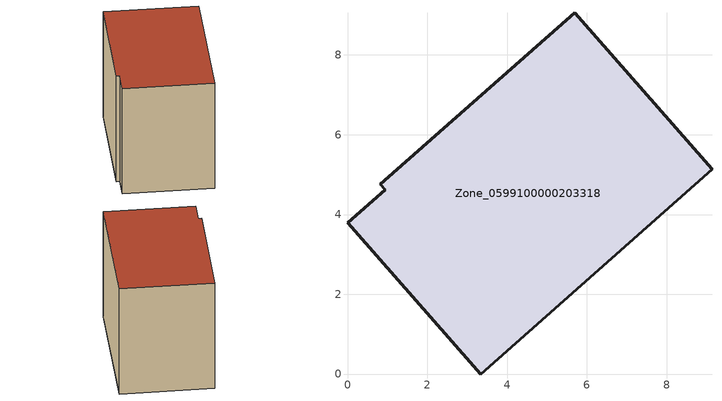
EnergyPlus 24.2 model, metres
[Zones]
Zone_0599100000203318
 floor ground (C_G): 9.14,5.13 3.34,0 0,3.79 0.95,4.62 0.82,4.76 5.7,9.05 z0
 wall outside (C_F): 9.14,5.13 5.7,9.05 0.82,4.76 0.95,4.62 0,3.79 3.34,0 9.14,5.13 z0:6.81
 roof outside (C_R): 3.34,0 9.14,5.13 5.7,9.05 0.82,4.76 0.95,4.62 0,3.79 z6.81
[BUILDING]
Pand.0599100000203318: North Axis=0; Terrain=City; Loads Convergence Tolerance Value=0.04; Temperature Convergence Tolerance Value=0.4; Solar Distribution=FullExterior; Maximum Number of Warmup Days=25; Minimum Number of Warmup Days=1
[Site:Location]
Rotterdam.The.Hague.AP_ZH_NLD Design_Conditions: Latitude=51.96; Longitude=4.45; Time Zone=1; Elevation=-4.5
[SITE:GROUNDTEMPERATURE:BUILDINGSURFACE]
18, 18, 18, 18, 18, 18, 18, 18, 18, 18, 18, 18
[MATERIAL] Thermal Absorptance=0.9; Solar Absorptance=0.7; Visible Absorptance=0.7
Name | Roughness | Thickness | Conductivity | Density | Specific Heat
G.TC.1946 | MediumSmooth | 0.15 | 1 | 540 | 1210
F.TC.1946 | Rough | 0.3 | 0.857143 | 1920 | 840
R.TC.1946 | MediumRough | 0.2 | 0.909091 | 1500 | 1000
[CONSTRUCTION]
C_G: G.TC.1946
C_F: F.TC.1946
C_R: R.TC.1946
[ZONE]
Zone_0599100000203318: Type=1; Multiplier=1; Ceiling Height=Autocalculate; Volume=Autocalculate; Floor Area=autocalculate; Part of Total Floor Area=Yes
[ZONEINFILTRATION:DESIGNFLOWRATE]
Infil_Zone_0599100000203318: Zone or ZoneList or Space or SpaceList=Zone_0599100000203318; Schedule=AlwaysOn; Design Flow Rate Calculation Method=Flow/Area; Flow Rate per Floor Area=0.003; Constant Term Coefficient=1; Temperature Term Coefficient=0; Velocity Term Coefficient=0; Velocity Squared Term Coefficient=0
[HVACTEMPLATE:ZONE:IDEALLOADSAIRSYSTEM]
Zone_0599100000203318: Maximum Heating Supply Air Temperature=50; Minimum Cooling Supply Air Temperature=13; Maximum Heating Supply Air Humidity Ratio=0.0156; Minimum Cooling Supply Air Humidity Ratio=0.0077; Heating Limit=NoLimit; Cooling Limit=NoLimit; Dehumidification Control Type=ConstantSensibleHeatRatio; Cooling Sensible Heat Ratio=0.7; Dehumidification Setpoint=60; Humidification Control Type=None; Humidification Setpoint=30; Outdoor Air Method=None; Outdoor Air Flow Rate per Person=0.00944; Outdoor Air Flow Rate per Zone Floor Area=0; Outdoor Air Flow Rate per Zone=0; Demand Controlled Ventilation Type=None; Outdoor Air Economizer Type=NoEconomizer; Heat Recovery Type=None; Sensible Heat Recovery Effectiveness=0.7; Latent Heat Recovery Effectiveness=0.65
[ZONECONTROL:THERMOSTAT]
ThermostatControl_Zone_0599100000203318: Zone or ZoneList=Zone_0599100000203318; Control Type Schedule=DualSetpointControlType; Control 1=Thermostat_Zone_0599100000203318; Temperature Difference Between Cutout And Setpoint=0
[THERMOSTATSETPOINT:DUALSETPOINT]
Thermostat_Zone_0599100000203318: Heating Setpoint Temperature Schedule=HeatingSetpoint_Zone_0599100000203318; Cooling Setpoint Temperature Schedule=CoolingSetpoint_Zone_0599100000203318
[SCHEDULE:COMPACT]
HeatingSetpoint_Zone_0599100000203318: Through: 12/31, For: AllDays, Until: 24:00, 21
CoolingSetpoint_Zone_0599100000203318: Through: 12/31, For: AllDays, Until: 24:00, 24
DualSetpointControlType: Through: 12/31, For: AllDays, Until: 24:00, 4
AlwaysOn: Through: 12/31, For: AllDays, Until: 24:00, 1
